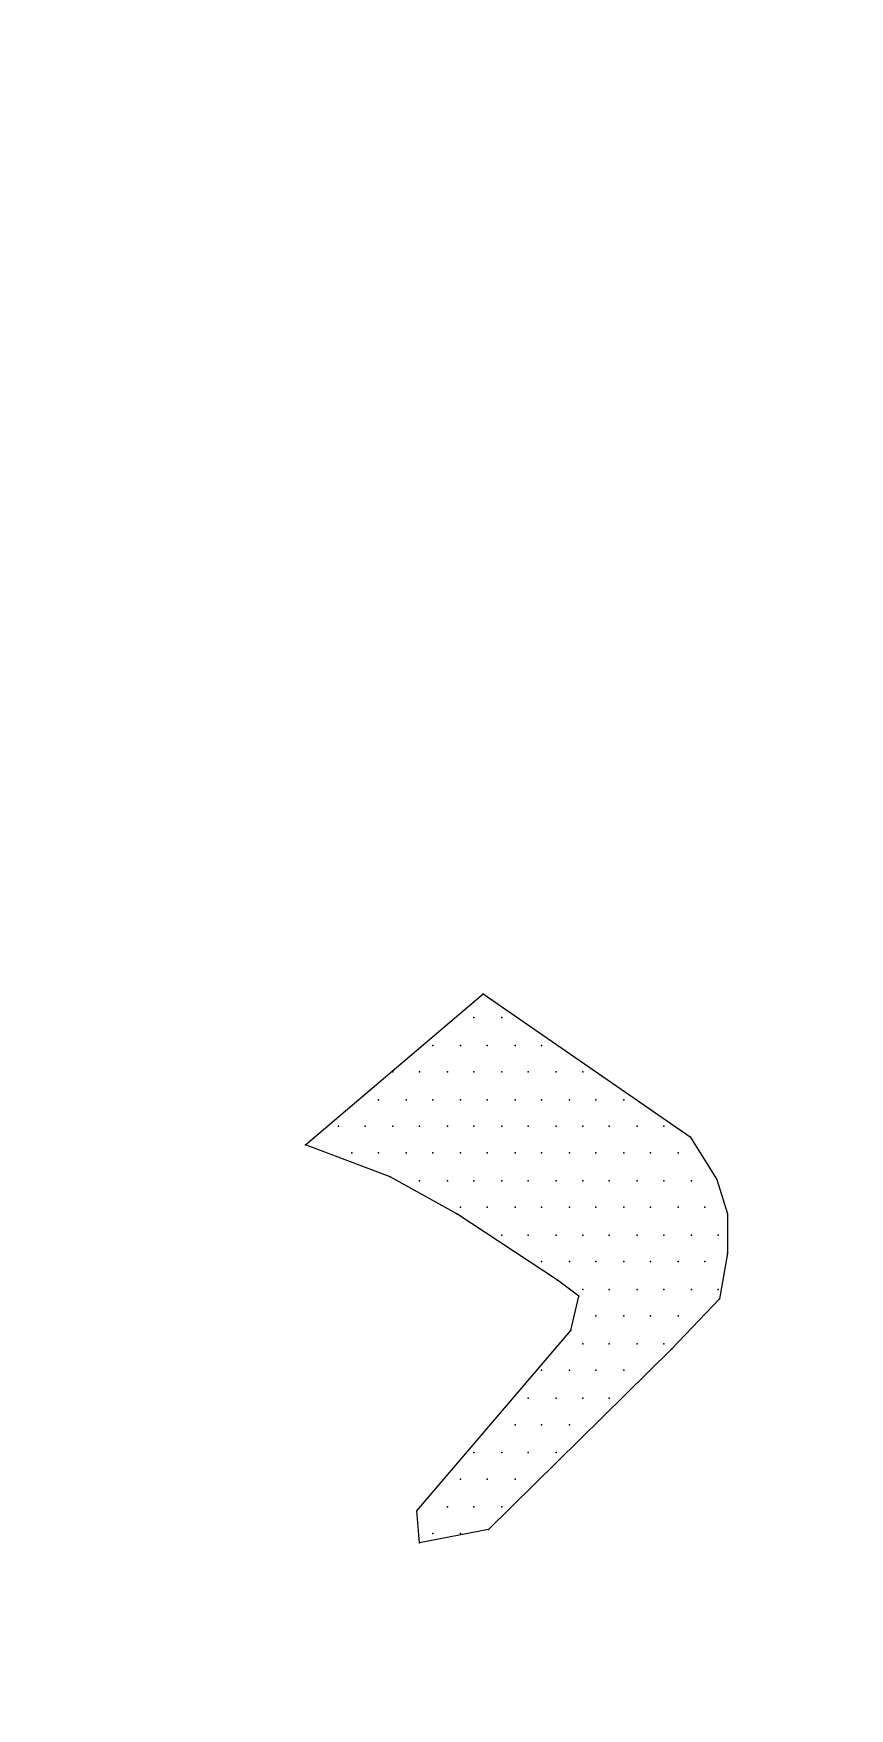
# Model space of a CAD drawing. Extents: x 180421 to 182279, y 668879 to 669787.
# Drawn here: x 181668.24 to 181671.48, y 669704.91 to 669711.58 of the extents above; entities that cross this region are included whole.
import ezdxf

# ---------------------------------------------------------------- set-up
doc = ezdxf.new("R2010")
doc.units = 0
doc.header["$LTSCALE"] = 2.5
doc.header["$MEASUREMENT"] = 0
doc.layers.add('KOTERET', color=1, linetype='CONTINUOUS')

msp = doc.modelspace()

# ---------------------------------------------------------------- linework, layer by layer
at = {"layer": 'KOTERET', "color": 1, "linetype": 'Continuous'}
msp.add_lwpolyline([(181659.6281, 669703.3352, 0.049045), (181670.0736, 669702.5857, 0.072972), (181685.3802, 669705.2459, 0.125195), (181695.1659, 669710.5821, 0.103069), (181700.5022, 669718.1035, 0.035565), (181700.8558, 669719.6289, 0.105225), (181700.613, 669724.2104, 0.105504), (181695.8363, 669731.4837, 0.107235), (181688.3729, 669736.2235, 0.064474), (181675.8901, 669739.6648, 0.055181), (181664.8007, 669739.9973, 0.081162), (181651.7742, 669737.3213, 0.05669), (181643.498, 669733.0354, 0.171614), (181637.4545, 669726.0102, 0.076301), (181636.5414, 669721.8932, 0.117637), (181638.0087, 669715.6122, 0.130118), (181642.7116, 669710.276, 0.070334), (181652.3812, 669705.1773, 0.047983), (181659.6281, 669703.3352)], format="xyb", dxfattribs=at)
at = {"layer": 'KOTERET', "color": 2, "linetype": 'Continuous'}
for points in [[(181669.3188, 669707.1566), (181670.0261, 669707.7583)], [(181670.0261, 669707.7583), (181670.8494, 669707.1883)], [(181669.9891, 669707.6633), (181669.9891, 669707.6633)], [(181670.0999, 669707.6633), (181670.0999, 669707.6633)], [(181669.8255, 669707.5525), (181669.8255, 669707.5525)], [(181669.9363, 669707.5525), (181669.9363, 669707.5525)], [(181670.0419, 669707.5525), (181670.0419, 669707.5525)], [(181670.1527, 669707.5525), (181670.1527, 669707.5525)], [(181670.2583, 669707.5525), (181670.2583, 669707.5525)], [(181669.6671, 669707.4469), (181669.6671, 669707.4469)], [(181669.7727, 669707.4469), (181669.7727, 669707.4469)], [(181669.8835, 669707.4469), (181669.8835, 669707.4469)], [(181669.9891, 669707.4469), (181669.9891, 669707.4469)], [(181670.0999, 669707.4469), (181670.0999, 669707.4469)], [(181670.2055, 669707.4469), (181670.2055, 669707.4469)], [(181670.3164, 669707.4469), (181670.3164, 669707.4469)], [(181670.4219, 669707.4469), (181670.4219, 669707.4469)], [(181669.6091, 669707.3361), (181669.6091, 669707.3361)], [(181669.7199, 669707.3361), (181669.7199, 669707.3361)], [(181669.8255, 669707.3361), (181669.8255, 669707.3361)], [(181669.9363, 669707.3361), (181669.9363, 669707.3361)], [(181670.0419, 669707.3361), (181670.0419, 669707.3361)], [(181670.1527, 669707.3361), (181670.1527, 669707.3361)], [(181670.2583, 669707.3361), (181670.2583, 669707.3361)], [(181670.3691, 669707.3361), (181670.3691, 669707.3361)], [(181670.4747, 669707.3361), (181670.4747, 669707.3361)], [(181670.5855, 669707.3361), (181670.5855, 669707.3361)], [(181669.4507, 669707.2305), (181669.4507, 669707.2305)], [(181669.5563, 669707.2305), (181669.5563, 669707.2305)], [(181669.6671, 669707.2305), (181669.6671, 669707.2305)], [(181669.7727, 669707.2305), (181669.7727, 669707.2305)], [(181669.8835, 669707.2305), (181669.8835, 669707.2305)], [(181669.9891, 669707.2305), (181669.9891, 669707.2305)], [(181670.0999, 669707.2305), (181670.0999, 669707.2305)], [(181670.2055, 669707.2305), (181670.2055, 669707.2305)], [(181670.3164, 669707.2305), (181670.3164, 669707.2305)], [(181670.4219, 669707.2305), (181670.4219, 669707.2305)], [(181670.5275, 669707.2305), (181670.5275, 669707.2305)], [(181670.6383, 669707.2305), (181670.6383, 669707.2305)], [(181670.7439, 669707.2305), (181670.7439, 669707.2305)], [(181669.6566, 669707.0299), (181669.3188, 669707.1566)], [(181670.8494, 669707.1883), (181670.955, 669707.0194)], [(181669.5035, 669707.125), (181669.5035, 669707.125)], [(181669.6091, 669707.125), (181669.6091, 669707.125)], [(181669.7199, 669707.125), (181669.7199, 669707.125)], [(181669.8255, 669707.125), (181669.8255, 669707.125)], [(181669.9363, 669707.125), (181669.9363, 669707.125)], [(181670.0419, 669707.125), (181670.0419, 669707.125)], [(181670.1527, 669707.125), (181670.1527, 669707.125)], [(181670.2583, 669707.125), (181670.2583, 669707.125)], [(181670.3691, 669707.125), (181670.3691, 669707.125)], [(181670.4747, 669707.125), (181670.4747, 669707.125)], [(181670.5855, 669707.125), (181670.5855, 669707.125)], [(181670.6911, 669707.125), (181670.6911, 669707.125)], [(181670.8019, 669707.125), (181670.8019, 669707.125)], [(181669.9205, 669706.8822), (181669.6566, 669707.0299)], [(181669.7727, 669707.0141), (181669.7727, 669707.0141)], [(181669.8835, 669707.0141), (181669.8835, 669707.0141)], [(181669.9891, 669707.0141), (181669.9891, 669707.0141)], [(181670.0999, 669707.0141), (181670.0999, 669707.0141)], [(181670.2055, 669707.0141), (181670.2055, 669707.0141)], [(181670.3164, 669707.0141), (181670.3164, 669707.0141)], [(181670.4219, 669707.0141), (181670.4219, 669707.0141)], [(181670.5275, 669707.0141), (181670.5275, 669707.0141)], [(181670.6383, 669707.0141), (181670.6383, 669707.0141)], [(181670.7439, 669707.0141), (181670.7439, 669707.0141)], [(181670.8547, 669707.0141), (181670.8547, 669707.0141)], [(181670.955, 669707.0194), (181670.9972, 669706.8822)], [(181670.3216, 669706.6183), (181669.9205, 669706.8822)], [(181669.9363, 669706.9085), (181669.9363, 669706.9085)], [(181670.0419, 669706.9085), (181670.0419, 669706.9085)], [(181670.1527, 669706.9085), (181670.1527, 669706.9085)], [(181670.2583, 669706.9085), (181670.2583, 669706.9085)], [(181670.3691, 669706.9085), (181670.3691, 669706.9085)], [(181670.4747, 669706.9085), (181670.4747, 669706.9085)], [(181670.5855, 669706.9085), (181670.5855, 669706.9085)], [(181670.6911, 669706.9085), (181670.6911, 669706.9085)], [(181670.8019, 669706.9085), (181670.8019, 669706.9085)], [(181670.9075, 669706.9085), (181670.9075, 669706.9085)], [(181670.9972, 669706.8822), (181670.9972, 669706.7238)], [(181670.0999, 669706.7977), (181670.0999, 669706.7977)], [(181670.2055, 669706.7977), (181670.2055, 669706.7977)], [(181670.3164, 669706.7977), (181670.3164, 669706.7977)], [(181670.4219, 669706.7977), (181670.4219, 669706.7977)], [(181670.5275, 669706.7977), (181670.5275, 669706.7977)], [(181670.6383, 669706.7977), (181670.6383, 669706.7977)], [(181670.7439, 669706.7977), (181670.7439, 669706.7977)], [(181670.8547, 669706.7977), (181670.8547, 669706.7977)], [(181670.9603, 669706.7977), (181670.9603, 669706.7977)], [(181670.2583, 669706.6921), (181670.2583, 669706.6921)], [(181670.3691, 669706.6921), (181670.3691, 669706.6921)], [(181670.4747, 669706.6921), (181670.4747, 669706.6921)], [(181670.5855, 669706.6921), (181670.5855, 669706.6921)], [(181670.6911, 669706.6921), (181670.6911, 669706.6921)], [(181670.8019, 669706.6921), (181670.8019, 669706.6921)], [(181670.9075, 669706.6921), (181670.9075, 669706.6921)], [(181670.9972, 669706.7238), (181670.9656, 669706.5444)], [(181670.4061, 669706.5549), (181670.3216, 669706.6183)], [(181670.3744, 669706.4177), (181670.4061, 669706.5549)], [(181670.4219, 669706.5813), (181670.4219, 669706.5813)], [(181670.5275, 669706.5813), (181670.5275, 669706.5813)], [(181670.6383, 669706.5813), (181670.6383, 669706.5813)], [(181670.7439, 669706.5813), (181670.7439, 669706.5813)], [(181670.9656, 669706.5444), (181670.7756, 669706.3438)], [(181670.8547, 669706.5813), (181670.8547, 669706.5813)], [(181670.9603, 669706.5813), (181670.9603, 669706.5813)], [(181670.4747, 669706.4757), (181670.4747, 669706.4757)], [(181670.5855, 669706.4757), (181670.5855, 669706.4757)], [(181670.6911, 669706.4757), (181670.6911, 669706.4757)], [(181670.8019, 669706.4757), (181670.8019, 669706.4757)], [(181669.7621, 669705.6999), (181670.3744, 669706.4177)], [(181670.7756, 669706.3438), (181670.0472, 669705.626)], [(181670.4219, 669706.3649), (181670.4219, 669706.3649)], [(181670.5275, 669706.3649), (181670.5275, 669706.3649)], [(181670.6383, 669706.3649), (181670.6383, 669706.3649)], [(181670.7439, 669706.3649), (181670.7439, 669706.3649)], [(181670.2583, 669706.2593), (181670.2583, 669706.2593)], [(181670.3691, 669706.2593), (181670.3691, 669706.2593)], [(181670.4747, 669706.2593), (181670.4747, 669706.2593)], [(181670.5855, 669706.2593), (181670.5855, 669706.2593)], [(181670.2055, 669706.1485), (181670.2055, 669706.1485)], [(181670.3164, 669706.1485), (181670.3164, 669706.1485)], [(181670.4219, 669706.1485), (181670.4219, 669706.1485)], [(181670.5275, 669706.1485), (181670.5275, 669706.1485)], [(181670.1527, 669706.0429), (181670.1527, 669706.0429)], [(181670.2583, 669706.0429), (181670.2583, 669706.0429)], [(181670.3691, 669706.0429), (181670.3691, 669706.0429)], [(181669.9891, 669705.9321), (181669.9891, 669705.9321)], [(181670.0999, 669705.9321), (181670.0999, 669705.9321)], [(181670.2055, 669705.9321), (181670.2055, 669705.9321)], [(181670.3164, 669705.9321), (181670.3164, 669705.9321)], [(181669.9363, 669705.8265), (181669.9363, 669705.8265)], [(181670.0419, 669705.8265), (181670.0419, 669705.8265)], [(181670.1527, 669705.8265), (181670.1527, 669705.8265)], [(181669.7727, 669705.5732), (181669.7621, 669705.6999)], [(181669.8835, 669705.7157), (181669.8835, 669705.7157)], [(181669.9891, 669705.7157), (181669.9891, 669705.7157)], [(181670.0999, 669705.7157), (181670.0999, 669705.7157)], [(181670.0472, 669705.626), (181669.7727, 669705.5732)], [(181669.8255, 669705.6101), (181669.8255, 669705.6101)], [(181669.9363, 669705.6101), (181669.9363, 669705.6101)]]:
    msp.add_lwpolyline(points, dxfattribs=at)
at = {"layer": 'KOTERET', "color": 1}
for p in [(181670.0261, 669707.7583), (181670.0261, 669707.7583), (181669.9891, 669707.6633), (181669.9891, 669707.6633), (181670.0999, 669707.6633), (181670.0999, 669707.6633), (181669.8255, 669707.5525), (181669.8255, 669707.5525), (181669.9363, 669707.5525), (181669.9363, 669707.5525), (181670.0419, 669707.5525), (181670.0419, 669707.5525), (181670.1527, 669707.5525), (181670.1527, 669707.5525), (181670.2583, 669707.5525), (181670.2583, 669707.5525), (181669.6671, 669707.4469), (181669.6671, 669707.4469), (181669.7727, 669707.4469), (181669.7727, 669707.4469), (181669.8835, 669707.4469), (181669.8835, 669707.4469), (181669.9891, 669707.4469), (181669.9891, 669707.4469), (181670.0999, 669707.4469), (181670.0999, 669707.4469), (181670.2055, 669707.4469), (181670.2055, 669707.4469), (181670.3164, 669707.4469), (181670.3164, 669707.4469), (181670.4219, 669707.4469), (181670.4219, 669707.4469), (181669.6091, 669707.3361), (181669.6091, 669707.3361), (181669.7199, 669707.3361), (181669.7199, 669707.3361), (181669.8255, 669707.3361), (181669.8255, 669707.3361), (181669.9363, 669707.3361), (181669.9363, 669707.3361), (181670.0419, 669707.3361), (181670.0419, 669707.3361), (181670.1527, 669707.3361), (181670.1527, 669707.3361), (181670.2583, 669707.3361), (181670.2583, 669707.3361), (181670.3691, 669707.3361), (181670.3691, 669707.3361), (181670.4747, 669707.3361), (181670.4747, 669707.3361), (181670.5855, 669707.3361), (181670.5855, 669707.3361), (181669.4507, 669707.2305), (181669.4507, 669707.2305), (181669.5563, 669707.2305), (181669.5563, 669707.2305), (181669.6671, 669707.2305), (181669.6671, 669707.2305), (181669.7727, 669707.2305), (181669.7727, 669707.2305), (181669.8835, 669707.2305), (181669.8835, 669707.2305), (181669.9891, 669707.2305), (181669.9891, 669707.2305), (181670.0999, 669707.2305), (181670.0999, 669707.2305), (181670.2055, 669707.2305), (181670.2055, 669707.2305), (181670.3164, 669707.2305), (181670.3164, 669707.2305), (181670.4219, 669707.2305), (181670.4219, 669707.2305), (181670.5275, 669707.2305), (181670.5275, 669707.2305), (181670.6383, 669707.2305), (181670.6383, 669707.2305), (181670.7439, 669707.2305), (181670.7439, 669707.2305), (181669.3188, 669707.1566), (181669.3188, 669707.1566), (181670.8494, 669707.1883), (181670.8494, 669707.1883), (181669.5035, 669707.125), (181669.5035, 669707.125), (181669.6091, 669707.125), (181669.6091, 669707.125), (181669.7199, 669707.125), (181669.7199, 669707.125), (181669.8255, 669707.125), (181669.8255, 669707.125), (181669.9363, 669707.125), (181669.9363, 669707.125), (181670.0419, 669707.125), (181670.0419, 669707.125), (181670.1527, 669707.125), (181670.1527, 669707.125), (181670.2583, 669707.125), (181670.2583, 669707.125), (181670.3691, 669707.125), (181670.3691, 669707.125), (181670.4747, 669707.125), (181670.4747, 669707.125), (181670.5855, 669707.125), (181670.5855, 669707.125), (181670.6911, 669707.125), (181670.6911, 669707.125), (181670.8019, 669707.125), (181670.8019, 669707.125), (181669.6566, 669707.0299), (181669.6566, 669707.0299), (181669.7727, 669707.0141), (181669.7727, 669707.0141), (181669.8835, 669707.0141), (181669.8835, 669707.0141), (181669.9891, 669707.0141), (181669.9891, 669707.0141), (181670.0999, 669707.0141), (181670.0999, 669707.0141), (181670.2055, 669707.0141), (181670.2055, 669707.0141), (181670.3164, 669707.0141), (181670.3164, 669707.0141), (181670.4219, 669707.0141), (181670.4219, 669707.0141), (181670.5275, 669707.0141), (181670.5275, 669707.0141), (181670.6383, 669707.0141), (181670.6383, 669707.0141), (181670.7439, 669707.0141), (181670.7439, 669707.0141), (181670.8547, 669707.0141), (181670.8547, 669707.0141), (181670.955, 669707.0194), (181670.955, 669707.0194), (181669.9205, 669706.8822), (181669.9205, 669706.8822), (181669.9363, 669706.9085), (181669.9363, 669706.9085), (181670.0419, 669706.9085), (181670.0419, 669706.9085), (181670.1527, 669706.9085), (181670.1527, 669706.9085), (181670.2583, 669706.9085), (181670.2583, 669706.9085), (181670.3691, 669706.9085), (181670.3691, 669706.9085), (181670.4747, 669706.9085), (181670.4747, 669706.9085), (181670.5855, 669706.9085), (181670.5855, 669706.9085), (181670.6911, 669706.9085), (181670.6911, 669706.9085), (181670.8019, 669706.9085), (181670.8019, 669706.9085), (181670.9075, 669706.9085), (181670.9075, 669706.9085), (181670.9972, 669706.8822), (181670.9972, 669706.8822), (181670.0999, 669706.7977), (181670.0999, 669706.7977), (181670.2055, 669706.7977), (181670.2055, 669706.7977), (181670.3164, 669706.7977), (181670.3164, 669706.7977), (181670.4219, 669706.7977), (181670.4219, 669706.7977), (181670.5275, 669706.7977), (181670.5275, 669706.7977), (181670.6383, 669706.7977), (181670.6383, 669706.7977), (181670.7439, 669706.7977), (181670.7439, 669706.7977), (181670.8547, 669706.7977), (181670.8547, 669706.7977), (181670.9603, 669706.7977), (181670.9603, 669706.7977), (181670.2583, 669706.6921), (181670.2583, 669706.6921), (181670.3691, 669706.6921), (181670.3691, 669706.6921), (181670.4747, 669706.6921), (181670.4747, 669706.6921), (181670.5855, 669706.6921), (181670.5855, 669706.6921), (181670.6911, 669706.6921), (181670.6911, 669706.6921), (181670.8019, 669706.6921), (181670.8019, 669706.6921), (181670.9075, 669706.6921), (181670.9075, 669706.6921), (181670.9972, 669706.7238), (181670.9972, 669706.7238), (181670.3216, 669706.6183), (181670.3216, 669706.6183), (181670.4061, 669706.5549), (181670.4061, 669706.5549), (181670.4219, 669706.5813), (181670.4219, 669706.5813), (181670.5275, 669706.5813), (181670.5275, 669706.5813), (181670.6383, 669706.5813), (181670.6383, 669706.5813), (181670.7439, 669706.5813), (181670.7439, 669706.5813), (181670.8547, 669706.5813), (181670.8547, 669706.5813), (181670.9603, 669706.5813), (181670.9603, 669706.5813), (181670.9656, 669706.5444), (181670.9656, 669706.5444), (181670.4747, 669706.4757), (181670.4747, 669706.4757), (181670.5855, 669706.4757), (181670.5855, 669706.4757), (181670.6911, 669706.4757), (181670.6911, 669706.4757), (181670.8019, 669706.4757), (181670.8019, 669706.4757), (181670.3744, 669706.4177), (181670.3744, 669706.4177), (181670.4219, 669706.3649), (181670.4219, 669706.3649), (181670.5275, 669706.3649), (181670.5275, 669706.3649), (181670.6383, 669706.3649), (181670.6383, 669706.3649), (181670.7439, 669706.3649), (181670.7439, 669706.3649), (181670.7756, 669706.3438), (181670.7756, 669706.3438), (181670.2583, 669706.2593), (181670.2583, 669706.2593), (181670.3691, 669706.2593), (181670.3691, 669706.2593), (181670.4747, 669706.2593), (181670.4747, 669706.2593), (181670.5855, 669706.2593), (181670.5855, 669706.2593), (181670.2055, 669706.1485), (181670.2055, 669706.1485), (181670.3164, 669706.1485), (181670.3164, 669706.1485), (181670.4219, 669706.1485), (181670.4219, 669706.1485), (181670.5275, 669706.1485), (181670.5275, 669706.1485), (181670.1527, 669706.0429), (181670.1527, 669706.0429), (181670.2583, 669706.0429), (181670.2583, 669706.0429), (181670.3691, 669706.0429), (181670.3691, 669706.0429), (181669.9891, 669705.9321), (181669.9891, 669705.9321), (181670.0999, 669705.9321), (181670.0999, 669705.9321), (181670.2055, 669705.9321), (181670.2055, 669705.9321), (181670.3164, 669705.9321), (181670.3164, 669705.9321), (181669.9363, 669705.8265), (181669.9363, 669705.8265), (181670.0419, 669705.8265), (181670.0419, 669705.8265), (181670.1527, 669705.8265), (181670.1527, 669705.8265), (181669.7621, 669705.6999), (181669.7621, 669705.6999), (181669.8835, 669705.7157), (181669.8835, 669705.7157), (181669.9891, 669705.7157), (181669.9891, 669705.7157), (181670.0999, 669705.7157), (181670.0999, 669705.7157), (181669.8255, 669705.6101), (181669.8255, 669705.6101), (181669.9363, 669705.6101), (181669.9363, 669705.6101), (181670.0472, 669705.626), (181670.0472, 669705.626), (181669.7727, 669705.5732), (181669.7727, 669705.5732)]:
    msp.add_point(p, dxfattribs=at)

doc.saveas('drawing.dxf')
